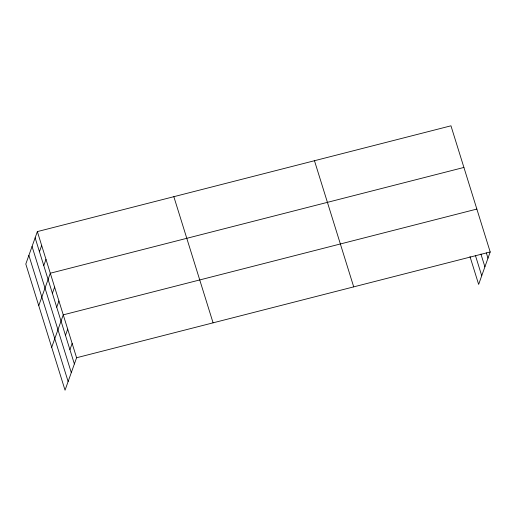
<?xml version="1.0" encoding="UTF-8"?>
<svg xmlns="http://www.w3.org/2000/svg" width="516" height="516" viewBox="0 0 516 516"><rect width="100%" height="100%" fill="white"/><g stroke="black" fill="none" stroke-linecap="round" stroke-linejoin="round"><path stroke-width="0.77" d="M37.352 231.594L25.8 264.037L65.042 390.186L76.594 357.743L37.352 231.594L450.958 125.814L490.2 251.963L478.648 284.406L469.986 256.562M39.455 251.698L41.667 245.474M43.77 265.572L45.989 259.348M38.752 305.666L50.304 273.222L463.91 167.442M52.4 293.327L54.619 287.102M56.721 307.201L58.934 300.976M51.697 347.3L63.255 314.85L476.855 209.07M65.48 335.374L67.699 329.15M69.931 349.674L72.15 343.45M76.594 357.743L490.2 251.963M486.343 252.917L487.981 258.187M480.925 254.046L484.905 266.837M475.41 255.439L481.731 275.75M314.47 160.721L353.712 286.87M173.84 196.686L213.082 322.835M35.133 237.818L74.375 363.967M32.056 246.474L71.298 372.623M28.883 255.388L68.125 381.537"/></g></svg>
